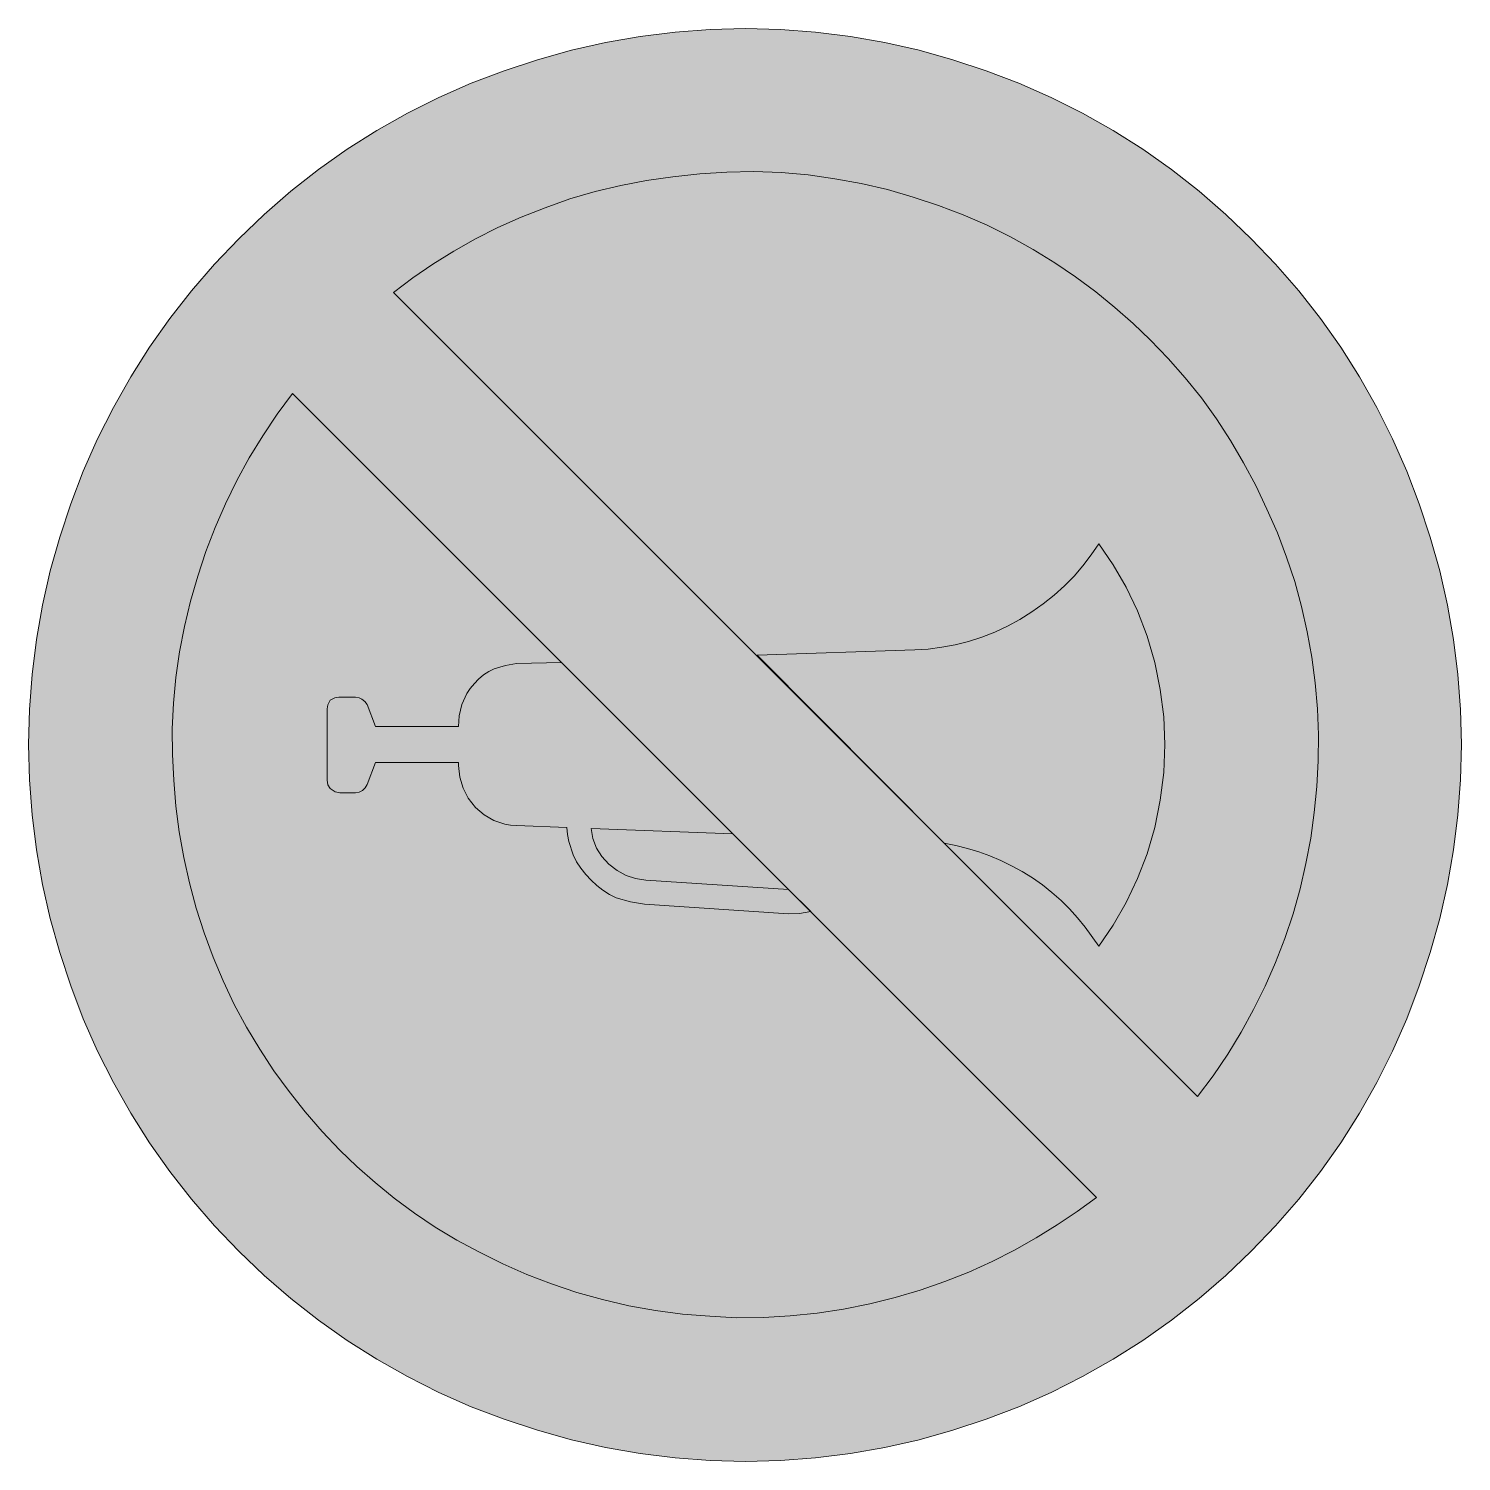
# Model space of a CAD drawing. Header units: metres. Extents: x 162 to 408, y 13 to 259.
import ezdxf

# ---------------------------------------------------------------- set-up
doc = ezdxf.new("R2010")
doc.units = ezdxf.units.M
for name, color, linetype, true_color in [('FILL_BLACK_000000', 7, 'Continuous', 0x000000), ('FILL_RED_FF0000', 7, 'Continuous', 0xff0000), ('FILL_WHITE_FFFFFF', 7, 'Continuous', 0xffffff)]:
    doc.layers.add(name, color=color, linetype=linetype, true_color=true_color)

msp = doc.modelspace()

# ---------------------------------------------------------------- hatches: boundary and pattern name
at = {"layer": 'FILL_BLACK_000000', "true_color": 0x000000}
h = msp.add_hatch(color=7, dxfattribs=at)
h.dxf.hatch_style = 1
h.paths.add_polyline_path([(313.92, 152.28), (316.22, 152.42), (318.53, 152.72), (320.83, 153.16), (323.12, 153.74), (325.39, 154.47), (327.61, 155.34), (329.8, 156.35), (331.92, 157.5), (333.97, 158.77), (335.93, 160.16), (337.79, 161.65), (339.55, 163.24), (341.2, 164.92), (342.73, 166.69), (344.14, 168.54), (345.42, 170.46), (347.88, 166.85), (350.1, 163.01), (352.05, 158.94), (353.7, 154.62), (355.01, 150.1), (355.97, 145.49), (356.56, 140.8), (356.76, 136.08), (356.56, 131.26), (355.97, 126.52), (355.01, 121.88), (353.7, 117.36), (352.05, 113.11), (350.1, 109.04), (347.88, 105.16), (345.42, 101.52), (343.09, 104.82), (341.8, 106.39), (340.43, 107.91), (338.97, 109.36), (337.42, 110.73), (335.79, 112.02), (334.08, 113.22), (332.31, 114.32), (330.5, 115.31), (328.66, 116.21), (326.79, 117), (324.88, 117.69), (322.94, 118.28), (320.97, 118.77), (318.96, 119.16), (286.92, 151.38), (313.92, 152.28)])
h = msp.add_hatch(color=7, dxfattribs=at)
h.dxf.hatch_style = 1
h.paths.add_polyline_path([(220.14, 129.24), (219.81, 128.64), (219.35, 128.18), (218.8, 127.9), (218.16, 127.8), (215.46, 127.8), (214.65, 127.96), (213.84, 128.52), (213.43, 129.17), (213.3, 129.96), (213.3, 142.2), (213.43, 142.85), (213.84, 143.64), (214.63, 144.05), (215.28, 144.18), (218.16, 144.18), (218.77, 144.07), (219.24, 143.82), (219.76, 143.44), (220.14, 142.92), (221.58, 139.14), (235.8, 139.14), (235.93, 140.96), (236.34, 142.92), (237.22, 144.79), (237.78, 145.68), (238.5, 146.52), (239.24, 147.29), (240.07, 147.98), (240.98, 148.57), (241.92, 149.04), (243.81, 149.63), (245.7, 149.94), (253.44, 150.12), (282.78, 120.78), (258.48, 121.68), (258.78, 119.96), (259.4, 118.35), (260.33, 116.87), (261.54, 115.56), (262.95, 114.48), (264.49, 113.67), (266.12, 113.13), (267.84, 112.86), (292.32, 111.24), (296.1, 107.46), (294.21, 107.15), (292.32, 107.1), (267.66, 108.72), (265.23, 109.13), (262.8, 109.8), (261.62, 110.4), (260.5, 111.13), (259.46, 111.95), (258.48, 112.86), (257.57, 113.84), (256.75, 114.89), (256.02, 116), (255.42, 117.18), (254.68, 119.45), (254.43, 120.65), (254.34, 121.86), (245.7, 122.22), (244.7, 122.28), (243.72, 122.45), (241.85, 123.08), (240.16, 124.04), (238.68, 125.28), (237.47, 126.86), (236.56, 128.61), (236, 130.49), (235.8, 132.48), (235.8, 133.02), (221.58, 133.02), (220.14, 129.24)])
at = {"layer": 'FILL_RED_FF0000', "true_color": 0xff0000}
h = msp.add_hatch(color=7, dxfattribs=at)
h.dxf.hatch_style = 1
h.paths.add_polyline_path([(407.37, 130.02), (406.92, 124.01), (406.17, 118.04), (405.13, 112.12), (403.81, 106.26), (402.2, 100.47), (400.32, 94.74), (398.16, 89.1), (395.73, 83.57), (393.04, 78.18), (390.08, 72.94), (386.86, 67.86), (383.4, 62.95), (379.68, 58.22), (375.72, 53.67), (371.52, 49.32), (367.17, 45.17), (362.62, 41.23), (357.89, 37.52), (352.98, 34.04), (347.9, 30.81), (342.66, 27.83), (337.27, 25.12), (331.74, 22.68), (326.15, 20.52), (320.45, 18.64), (314.67, 17.03), (308.81, 15.71), (302.9, 14.67), (296.94, 13.92), (290.95, 13.47), (284.94, 13.32), (278.88, 13.47), (272.87, 13.92), (266.9, 14.67), (260.98, 15.71), (255.12, 17.03), (249.33, 18.64), (243.6, 20.52), (237.96, 22.68), (232.43, 25.12), (227.04, 27.83), (221.8, 30.81), (216.72, 34.04), (211.81, 37.52), (207.08, 41.23), (202.53, 45.17), (198.18, 49.32), (194.03, 53.67), (190.09, 58.22), (186.38, 62.95), (182.9, 67.86), (179.67, 72.94), (176.69, 78.18), (173.98, 83.57), (171.54, 89.1), (169.38, 94.74), (167.5, 100.47), (165.89, 106.26), (164.57, 112.12), (163.53, 118.04), (162.78, 124.01), (162.33, 130.02), (162.18, 136.08), (162.33, 142.09), (162.78, 148.08), (163.53, 154.04), (164.57, 159.95), (165.89, 165.81), (167.5, 171.59), (169.38, 177.29), (171.54, 182.88), (173.98, 188.41), (176.69, 193.8), (179.67, 199.04), (182.9, 204.12), (186.38, 209.03), (190.09, 213.76), (194.03, 218.31), (198.18, 222.66), (202.53, 226.86), (207.08, 230.82), (211.81, 234.54), (216.72, 238.01), (221.8, 241.22), (227.04, 244.18), (232.43, 246.87), (237.96, 249.3), (243.6, 251.46), (249.33, 253.34), (255.12, 254.95), (260.98, 256.28), (266.9, 257.31), (272.87, 258.06), (278.88, 258.51), (284.94, 258.66), (290.95, 258.51), (296.94, 258.06), (302.9, 257.31), (308.81, 256.28), (314.67, 254.95), (320.45, 253.34), (326.15, 251.46), (331.74, 249.3), (337.27, 246.87), (342.66, 244.18), (347.9, 241.22), (352.98, 238.01), (357.89, 234.54), (362.62, 230.82), (367.17, 226.86), (371.52, 222.66), (375.72, 218.31), (379.68, 213.76), (383.4, 209.03), (386.86, 204.12), (390.08, 199.04), (393.04, 193.8), (395.73, 188.41), (398.16, 182.88), (400.32, 177.29), (402.2, 171.59), (403.81, 165.81), (405.13, 159.95), (406.17, 154.04), (406.92, 148.08), (407.37, 142.09), (407.52, 136.08), (407.37, 130.02)])
at = {"layer": 'FILL_WHITE_FFFFFF', "true_color": 0xffffff}
h = msp.add_hatch(color=7, dxfattribs=at)
h.dxf.hatch_style = 1
h.paths.add_polyline_path([(224.64, 213.48), (227.95, 215.98), (231.39, 218.34), (234.97, 220.57), (238.68, 222.66), (242.53, 224.59), (246.51, 226.35), (250.63, 227.98), (254.88, 229.5), (259.21, 230.75), (263.56, 231.8), (267.99, 232.64), (272.52, 233.28), (277.11, 233.82), (281.72, 234.11), (286.37, 234.17), (291.06, 234), (295.65, 233.6), (300.22, 232.97), (304.75, 232.13), (309.24, 231.12), (313.66, 229.83), (317.99, 228.4), (322.23, 226.79), (326.34, 225), (330.32, 223.01), (334.17, 220.86), (337.88, 218.57), (341.46, 216.18), (344.9, 213.58), (348.19, 210.92), (351.31, 208.18), (354.24, 205.38), (357.33, 202.2), (360.25, 198.88), (363, 195.42), (365.58, 191.84), (367.99, 188.13), (370.24, 184.32), (372.31, 180.41), (374.22, 176.4), (376.01, 172.32), (377.59, 168.17), (378.98, 163.97), (380.16, 159.71), (381.14, 155.39), (381.91, 151.04), (382.49, 146.64), (382.86, 142.2), (383.03, 137.75), (383, 133.3), (382.77, 128.86), (382.34, 124.45), (381.72, 120.06), (380.91, 115.7), (379.91, 111.38), (378.72, 107.1), (377.29, 102.88), (375.68, 98.74), (373.9, 94.67), (371.95, 90.7), (369.82, 86.81), (367.51, 83.03), (365.02, 79.35), (362.34, 75.78), (224.64, 213.48)])
h = msp.add_hatch(color=7, dxfattribs=at)
h.dxf.hatch_style = 1
h.paths.add_polyline_path([(345.06, 58.5), (341.75, 56.11), (338.31, 53.8), (334.73, 51.59), (331.02, 49.5), (327.17, 47.55), (323.19, 45.74), (319.07, 44.11), (314.82, 42.66), (310.57, 41.38), (306.2, 40.28), (301.73, 39.37), (297.18, 38.7), (292.59, 38.24), (288, 37.96), (283.41, 37.92), (278.82, 38.16), (274.13, 38.53), (269.5, 39.13), (264.95, 39.96), (260.46, 41.04), (256.04, 42.25), (251.71, 43.7), (247.47, 45.34), (243.36, 47.16), (239.38, 49.12), (235.53, 51.21), (231.82, 53.44), (228.24, 55.8), (224.8, 58.4), (221.51, 61.07), (218.39, 63.8), (215.46, 66.6), (212.42, 69.83), (209.53, 73.18), (206.78, 76.64), (204.19, 80.21), (201.75, 83.9), (199.49, 87.69), (197.39, 91.58), (195.48, 95.58), (193.75, 99.67), (192.21, 103.84), (190.86, 108.07), (189.7, 112.37), (188.73, 116.71), (187.96, 121.1), (187.39, 125.51), (187.02, 129.96), (186.79, 134.35), (186.78, 138.76), (186.99, 143.16), (187.4, 147.56), (188.03, 151.93), (188.87, 156.29), (189.91, 160.6), (191.16, 164.88), (192.54, 169.1), (194.12, 173.24), (195.89, 177.31), (197.84, 181.28), (199.97, 185.17), (202.27, 188.95), (204.74, 192.63), (207.36, 196.2), (345.06, 58.5)])

# ---------------------------------------------------------------- linework, layer by layer
at = {"layer": 'FILL_BLACK_000000', "lineweight": 0, "true_color": 0x000000}
for points in [[(313.92, 152.28), (316.22, 152.42), (318.53, 152.72), (320.83, 153.16), (323.12, 153.74), (325.39, 154.47), (327.61, 155.34), (329.8, 156.35), (331.92, 157.5), (333.97, 158.77), (335.93, 160.16), (337.79, 161.65), (339.55, 163.24), (341.2, 164.92), (342.73, 166.69), (344.14, 168.54), (345.42, 170.46), (347.88, 166.85), (350.1, 163.01), (352.05, 158.94), (353.7, 154.62), (355.01, 150.1), (355.97, 145.49), (356.56, 140.8), (356.76, 136.08), (356.56, 131.26), (355.97, 126.52), (355.01, 121.88), (353.7, 117.36), (352.05, 113.11), (350.1, 109.04), (347.88, 105.16), (345.42, 101.52), (343.09, 104.82), (341.8, 106.39), (340.43, 107.91), (338.97, 109.36), (337.42, 110.73), (335.79, 112.02), (334.08, 113.22), (332.31, 114.32), (330.5, 115.31), (328.66, 116.21), (326.79, 117), (324.88, 117.69), (322.94, 118.28), (320.97, 118.77), (318.96, 119.16), (286.92, 151.38)], [(220.14, 129.24), (219.81, 128.64), (219.35, 128.18), (218.8, 127.9), (218.16, 127.8), (215.46, 127.8), (214.65, 127.96), (213.84, 128.52), (213.43, 129.17), (213.3, 129.96), (213.3, 142.2), (213.43, 142.85), (213.84, 143.64), (214.63, 144.05), (215.28, 144.18), (218.16, 144.18), (218.77, 144.07), (219.24, 143.82), (219.76, 143.44), (220.14, 142.92), (221.58, 139.14), (235.8, 139.14), (235.93, 140.96), (236.34, 142.92), (237.22, 144.79), (237.78, 145.68), (238.5, 146.52), (239.24, 147.29), (240.07, 147.98), (240.98, 148.57), (241.92, 149.04), (243.81, 149.63), (245.7, 149.94), (253.44, 150.12), (282.78, 120.78), (258.48, 121.68), (258.78, 119.96), (259.4, 118.35), (260.33, 116.87), (261.54, 115.56), (262.95, 114.48), (264.49, 113.67), (266.12, 113.13), (267.84, 112.86), (292.32, 111.24), (296.1, 107.46), (294.21, 107.15), (292.32, 107.1), (267.66, 108.72), (265.23, 109.13), (262.8, 109.8), (261.62, 110.4), (260.5, 111.13), (259.46, 111.95), (258.48, 112.86), (257.57, 113.84), (256.75, 114.89), (256.02, 116), (255.42, 117.18), (254.68, 119.45), (254.43, 120.65), (254.34, 121.86), (245.7, 122.22), (244.7, 122.28), (243.72, 122.45), (241.85, 123.08), (240.16, 124.04), (238.68, 125.28), (237.47, 126.86), (236.56, 128.61), (236, 130.49), (235.8, 132.48), (235.8, 133.02), (221.58, 133.02)]]:
    msp.add_lwpolyline(points, close=True, dxfattribs=at)
at = {"layer": 'FILL_RED_FF0000', "lineweight": 0, "true_color": 0xff0000}
msp.add_lwpolyline([(407.37, 130.02), (406.92, 124.01), (406.17, 118.04), (405.13, 112.12), (403.81, 106.26), (402.2, 100.47), (400.32, 94.74), (398.16, 89.1), (395.73, 83.57), (393.04, 78.18), (390.08, 72.94), (386.86, 67.86), (383.4, 62.95), (379.68, 58.22), (375.72, 53.67), (371.52, 49.32), (367.17, 45.17), (362.62, 41.23), (357.89, 37.52), (352.98, 34.04), (347.9, 30.81), (342.66, 27.83), (337.27, 25.12), (331.74, 22.68), (326.15, 20.52), (320.45, 18.64), (314.67, 17.03), (308.81, 15.71), (302.9, 14.67), (296.94, 13.92), (290.95, 13.47), (284.94, 13.32), (278.88, 13.47), (272.87, 13.92), (266.9, 14.67), (260.98, 15.71), (255.12, 17.03), (249.33, 18.64), (243.6, 20.52), (237.96, 22.68), (232.43, 25.12), (227.04, 27.83), (221.8, 30.81), (216.72, 34.04), (211.81, 37.52), (207.08, 41.23), (202.53, 45.17), (198.18, 49.32), (194.03, 53.67), (190.09, 58.22), (186.38, 62.95), (182.9, 67.86), (179.67, 72.94), (176.69, 78.18), (173.98, 83.57), (171.54, 89.1), (169.38, 94.74), (167.5, 100.47), (165.89, 106.26), (164.57, 112.12), (163.53, 118.04), (162.78, 124.01), (162.33, 130.02), (162.18, 136.08), (162.33, 142.09), (162.78, 148.08), (163.53, 154.04), (164.57, 159.95), (165.89, 165.81), (167.5, 171.59), (169.38, 177.29), (171.54, 182.88), (173.98, 188.41), (176.69, 193.8), (179.67, 199.04), (182.9, 204.12), (186.38, 209.03), (190.09, 213.76), (194.03, 218.31), (198.18, 222.66), (202.53, 226.86), (207.08, 230.82), (211.81, 234.54), (216.72, 238.01), (221.8, 241.22), (227.04, 244.18), (232.43, 246.87), (237.96, 249.3), (243.6, 251.46), (249.33, 253.34), (255.12, 254.95), (260.98, 256.28), (266.9, 257.31), (272.87, 258.06), (278.88, 258.51), (284.94, 258.66), (290.95, 258.51), (296.94, 258.06), (302.9, 257.31), (308.81, 256.28), (314.67, 254.95), (320.45, 253.34), (326.15, 251.46), (331.74, 249.3), (337.27, 246.87), (342.66, 244.18), (347.9, 241.22), (352.98, 238.01), (357.89, 234.54), (362.62, 230.82), (367.17, 226.86), (371.52, 222.66), (375.72, 218.31), (379.68, 213.76), (383.4, 209.03), (386.86, 204.12), (390.08, 199.04), (393.04, 193.8), (395.73, 188.41), (398.16, 182.88), (400.32, 177.29), (402.2, 171.59), (403.81, 165.81), (405.13, 159.95), (406.17, 154.04), (406.92, 148.08), (407.37, 142.09), (407.52, 136.08)], close=True, dxfattribs=at)
at = {"layer": 'FILL_WHITE_FFFFFF', "lineweight": 0, "true_color": 0xff0000}
for points in [[(224.64, 213.48), (227.95, 215.98), (231.39, 218.34), (234.97, 220.57), (238.68, 222.66), (242.53, 224.59), (246.51, 226.35), (250.63, 227.98), (254.88, 229.5), (259.21, 230.75), (263.56, 231.8), (267.99, 232.64), (272.52, 233.28), (277.11, 233.82), (281.72, 234.11), (286.37, 234.17), (291.06, 234), (295.65, 233.6), (300.22, 232.97), (304.75, 232.13), (309.24, 231.12), (313.66, 229.83), (317.99, 228.4), (322.23, 226.79), (326.34, 225), (330.32, 223.01), (334.17, 220.86), (337.88, 218.57), (341.46, 216.18), (344.9, 213.58), (348.19, 210.92), (351.31, 208.18), (354.24, 205.38), (357.33, 202.2), (360.25, 198.88), (363, 195.42), (365.58, 191.84), (367.99, 188.13), (370.24, 184.32), (372.31, 180.41), (374.22, 176.4), (376.01, 172.32), (377.59, 168.17), (378.98, 163.97), (380.16, 159.71), (381.14, 155.39), (381.91, 151.04), (382.49, 146.64), (382.86, 142.2), (383.03, 137.75), (383, 133.3), (382.77, 128.86), (382.34, 124.45), (381.72, 120.06), (380.91, 115.7), (379.91, 111.38), (378.72, 107.1), (377.29, 102.88), (375.68, 98.74), (373.9, 94.67), (371.95, 90.7), (369.82, 86.81), (367.51, 83.03), (365.02, 79.35), (362.34, 75.78)], [(345.06, 58.5), (341.75, 56.11), (338.31, 53.8), (334.73, 51.59), (331.02, 49.5), (327.17, 47.55), (323.19, 45.74), (319.07, 44.11), (314.82, 42.66), (310.57, 41.38), (306.2, 40.28), (301.73, 39.37), (297.18, 38.7), (292.59, 38.24), (288, 37.96), (283.41, 37.92), (278.82, 38.16), (274.13, 38.53), (269.5, 39.13), (264.95, 39.96), (260.46, 41.04), (256.04, 42.25), (251.71, 43.7), (247.47, 45.34), (243.36, 47.16), (239.38, 49.12), (235.53, 51.21), (231.82, 53.44), (228.24, 55.8), (224.8, 58.4), (221.51, 61.07), (218.39, 63.8), (215.46, 66.6), (212.42, 69.83), (209.53, 73.18), (206.78, 76.64), (204.19, 80.21), (201.75, 83.9), (199.49, 87.69), (197.39, 91.58), (195.48, 95.58), (193.75, 99.67), (192.21, 103.84), (190.86, 108.07), (189.7, 112.37), (188.73, 116.71), (187.96, 121.1), (187.39, 125.51), (187.02, 129.96), (186.79, 134.35), (186.78, 138.76), (186.99, 143.16), (187.4, 147.56), (188.03, 151.93), (188.87, 156.29), (189.91, 160.6), (191.16, 164.88), (192.54, 169.1), (194.12, 173.24), (195.89, 177.31), (197.84, 181.28), (199.97, 185.17), (202.27, 188.95), (204.74, 192.63), (207.36, 196.2)]]:
    msp.add_lwpolyline(points, close=True, dxfattribs=at)

doc.saveas('drawing.dxf')
